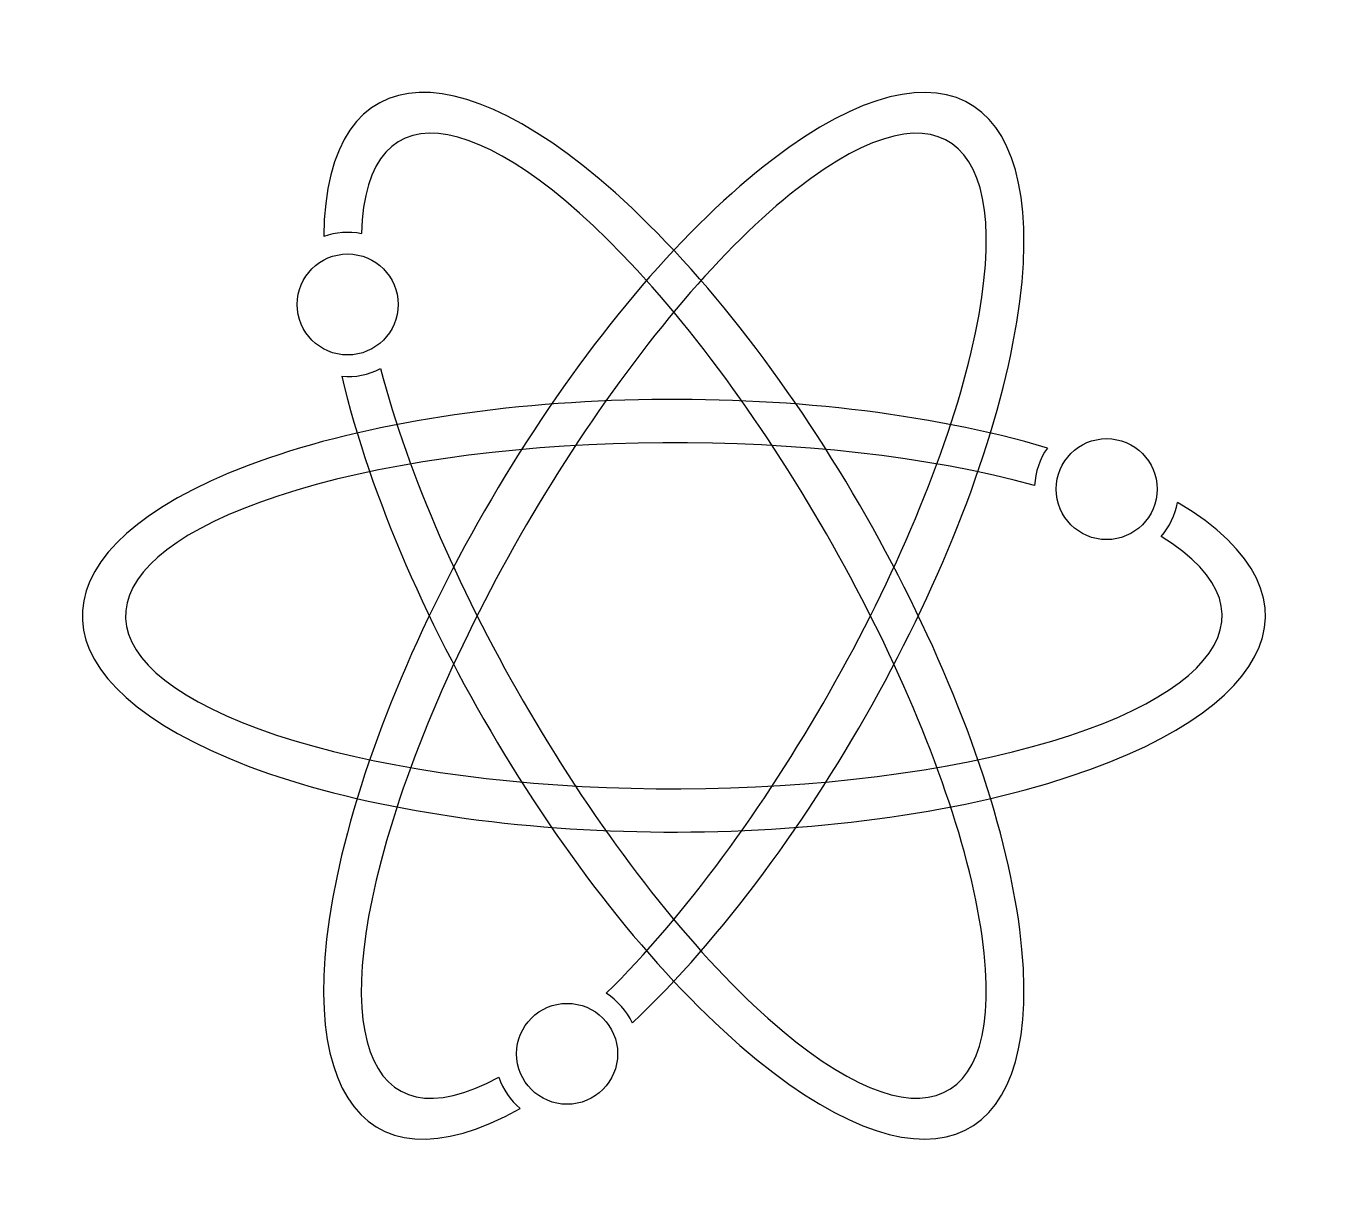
# Model space of a CAD drawing. Header units: millimetres. Extents: x 2520 to 5312, y 1202 to 2599.
# Drawn here: x 2520.3 to 2702.3, y 1201.6 to 1364.9 of the extents above.
import ezdxf

# ---------------------------------------------------------------- set-up
doc = ezdxf.new("R2010")
doc.units = ezdxf.units.MM

msp = doc.modelspace()

# ---------------------------------------------------------------- linework, layer by layer
for centre in [(2564.9, 1326.34), (2564.9, 1326.34), (2670.11, 1300.73), (2595.32, 1222.42)]:
    msp.add_circle(centre, 7)
for centre, start, end in [((2564.9, 1326.34), 78.9843, 109.413), ((2564.9, 1326.34), 78.9843, 109.413), ((2564.9, 1326.34), 265.2659, 297.0928), ((2564.9, 1326.34), 265.2659, 297.0928), ((2670.11, 1300.73), 145.2659, 177.0928), ((2670.11, 1300.73), 318.9843, 349.413), ((2595.32, 1222.42), 25.2659, 57.0928), ((2595.32, 1222.42), 198.9843, 229.413)]:
    msp.add_arc(centre, 10, start, end)
for major_axis, ratio, start_param, end_param in [((-41, -71.01), 0.365854, 0.887327, 6.834985), ((-41, 71.01), 0.365854, 0.887327, 6.834985), ((-41, 71.01), 0.365854, 0.887327, 6.834985), ((-38, -65.82), 0.315789, 0.852552, 6.759362), ((-38, 65.82), 0.315789, 0.852552, 6.759362), ((-38, 65.82), 0.315789, 0.852552, 6.759362), ((82, 0), 0.365854, 0.887327, 6.834985), ((76, 0), 0.315789, 0.852552, 6.759362)]:
    msp.add_ellipse((2610.11, 1283.17), major_axis=major_axis, ratio=ratio, start_param=start_param, end_param=end_param)

doc.saveas('drawing.dxf')
